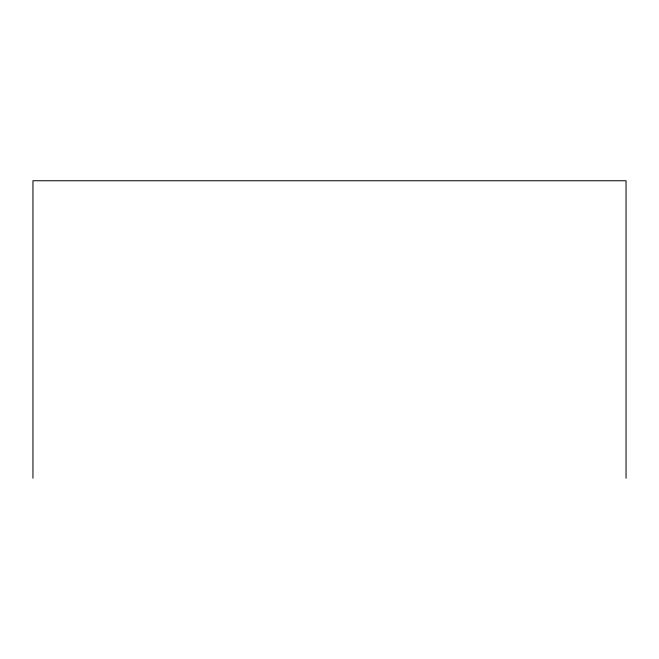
<?xml version="1.0" encoding="UTF-8"?>
<svg xmlns="http://www.w3.org/2000/svg" width="659" height="659" viewBox="0 0 659 659"><rect width="100%" height="100%" fill="white"/><g stroke="black" fill="none" stroke-linecap="round" stroke-linejoin="round"><path stroke-width="0.99" d="M626.05 478.253L626.05 180.747L32.95 180.747L32.95 478.253"/></g></svg>
